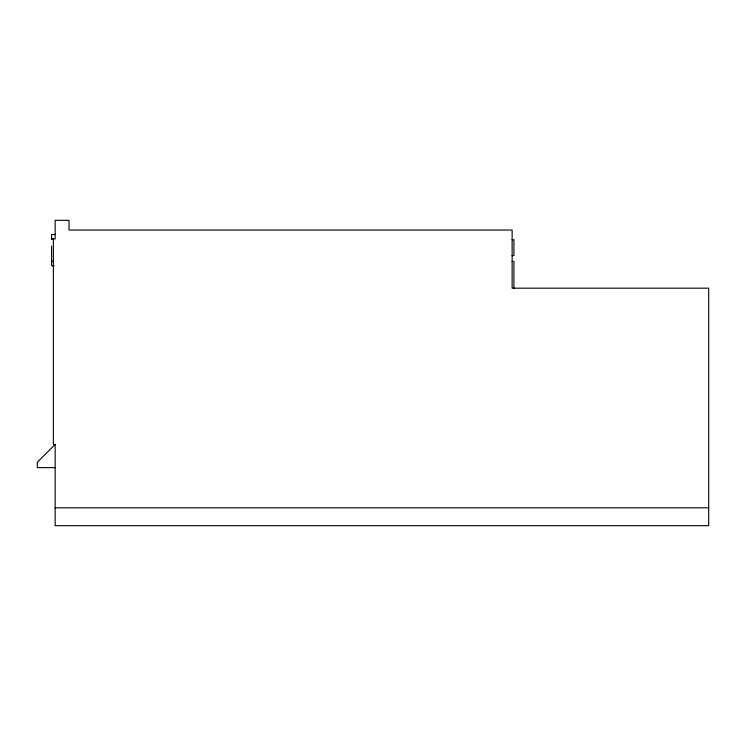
<?xml version="1.0" encoding="UTF-8"?>
<svg xmlns="http://www.w3.org/2000/svg" width="746" height="746" viewBox="0 0 746 746"><rect width="100%" height="100%" fill="white"/><g stroke="black" fill="none" stroke-linecap="round" stroke-linejoin="round"><path stroke-width="1.12" d="M55.157 444.42L55.157 525.669L708.7 525.669L708.7 288.18L512.129 288.18L512.129 230.038L68.996 230.038L68.996 220.331L55.157 220.331L55.157 238.925L51.586 238.925L53.367 238.944L53.367 444.42L55.157 444.42L37.3 462.278L37.3 467.63L55.157 467.63M55.157 234.496L51.586 234.496L51.586 239.14M51.586 239.112L53.367 239.14M512.129 239.718L513.919 239.718L513.919 255.608L512.129 255.608M51.586 261.286L53.367 261.286M512.129 261.389L513.919 261.389L513.919 288.693M54.262 265.753L51.586 265.753L51.586 246.105M55.157 507.812L708.7 507.812"/></g></svg>
